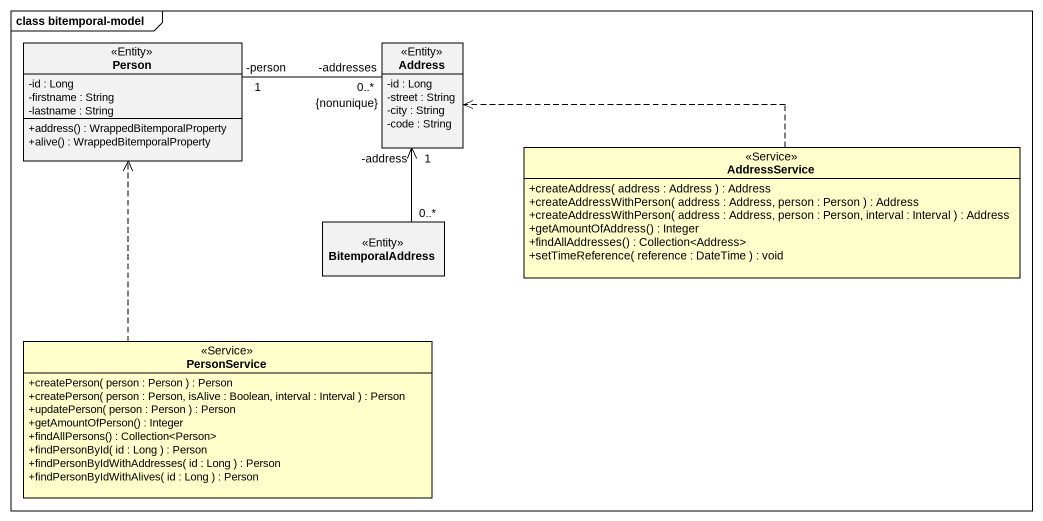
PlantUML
@startuml
mainframe class bitemporal-model
hide circle
hide empty members
skinparam classAttributeIconSize 0
class "Person" as Person_ <<Entity>> {
  -id : Long
  -firstname : String
  -lastname : String
  +address() : WrappedBitemporalProperty
  +alive() : WrappedBitemporalProperty
}
class Address <<Entity>> {
  -id : Long
  -street : String
  -city : String
  -code : String
}
class AddressService <<Service>> #FFFFCC {
  +createAddress( address : Address ) : Address
  +createAddressWithPerson( address : Address, person : Person ) : Address
  +createAddressWithPerson( address : Address, person : Person, interval : Interval ) : Address
  +getAmountOfAddress() : Integer
  +findAllAddresses() : Collection<Address>
  +setTimeReference( reference : DateTime ) : void
}
class BitemporalAddress <<Entity>>
class PersonService <<Service>> #FFFFCC {
  +createPerson( person : Person ) : Person
  +createPerson( person : Person, isAlive : Boolean, interval : Interval ) : Person
  +updatePerson( person : Person ) : Person
  +getAmountOfPerson() : Integer
  +findAllPersons() : Collection<Person>
  +findPersonById( id : Long ) : Person
  +findPersonByIdWithAddresses( id : Long ) : Person
  +findPersonByIdWithAlives( id : Long ) : Person
}
Person_ "-person\n1" -right- "-addresses\n0..*\n{nonunique}" Address
AddressService .left.> Address
BitemporalAddress "0..*" -up-> "-address\n1" Address
PersonService .up.> Person_
@enduml
